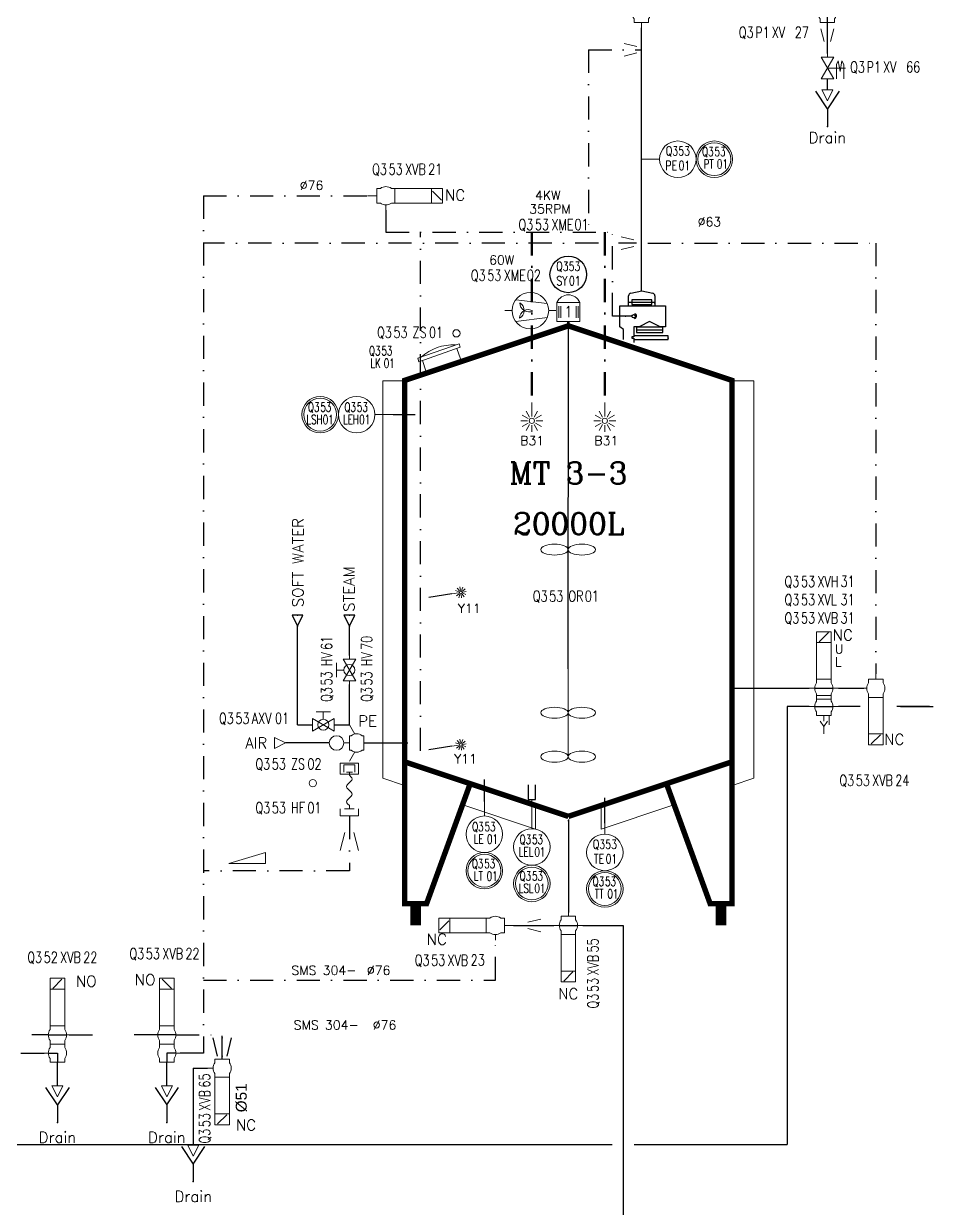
# Model space of a CAD drawing. Header units: inches. Extents: x 14952 to 16573, y 22099 to 23546.
# Drawn here: x 15573.9 to 15823.1, y 23032.4 to 23357.1 of the extents above; entities that cross this region are included whole.
import ezdxf
from ezdxf.enums import TextEntityAlignment as Align

# ---------------------------------------------------------------- set-up
doc = ezdxf.new("R2010")
doc.units = ezdxf.units.IN
doc.header["$MEASUREMENT"] = 0
doc.linetypes.add('ACAD_ISO02W100', pattern=[15, 12, -3])
doc.linetypes.add('DASHDOT2', pattern=[12.7, 6.35, -3.175, 0, -3.175])
for name, color, linetype, lineweight in [('15 Pipe Drain', 32, 'Continuous', 30), ('17 Pipe CIP', 4, 'DASHDOT2', 50), ('19 Pipe Process', 30, 'Continuous', 30), ('31 Equipment', 7, 'Continuous', 9), ('33 Instruments Labels', 7, 'Continuous', 9)]:
    doc.layers.add(name, color=color, linetype=linetype, lineweight=lineweight)
for name, color, linetype in [('CUVERIE', 7, 'Continuous'), ('DIAMETRE', 7, 'Continuous'), ('MATERIEL-DIVERS', 7, 'Continuous'), ('POMPES-PROCESS', 7, 'Continuous'), ('REPERES', 7, 'Continuous'), ('techn-data', 7, 'Continuous'), ('TEXTE', 7, 'Continuous'), ('TEXTES', 7, 'Continuous'), ('TUYAUTERIE-AIR INSTRUMENT', 3, 'Continuous'), ('TUYAUTERIE-EAU', 5, 'Continuous'), ('TUYAUTERIE-EGOUT', 32, 'Continuous'), ('TUYAUTERIE-GAZ', 3, 'Continuous'), ('TUYAUTERIE-NEP', 4, 'DASHDOT2'), ('TUYAUTERIE-VAPEUR', 6, 'Continuous'), ('TXT_FR', 7, 'Continuous'), ('VANNES', 7, 'Continuous')]:
    doc.layers.add(name, color=color, linetype=linetype)
doc.layers.get('REPERES').off()
doc.styles.add('ROMANC', font='romanc')
doc.styles.add('ROMANS', font='ROMANS.SHX')
doc.styles.add('ROMANT', font='romant')
doc.styles.get("Standard").update_dxf_attribs({"font": 'arial.ttf'})

# ---------------------------------------------------------------- blocks, each defined once
blk = doc.blocks.new('EGOUT')
at = {"color": 7}
for p, q in [((-3.2, 9.61), (0, 4.81)), ((0, 4.81), (3.2, 9.61)), ((0, 4.81), (0, 0))]:
    blk.add_line(p, q, dxfattribs=at)
at = {"color": 7, "extrusion": (0, -1, 0)}
blk.add_point((0, 0), dxfattribs=at)
at = {"layer": 'POMPES-PROCESS', "style": 'ROMANS'}
blk.add_attdef('EGOUT', text='', height=3, dxfattribs=at).set_placement((0, -4), align=Align.MIDDLE)
blk = doc.blocks.new('APV-VLV-SSEAT-SW44-4')
at = {"layer": '31 Equipment', "ltscale": 38}
for p, q in [((1.25, 20.25), (-1.25, 17.75)), ((-2, 7.5), (-2, 6.5)), ((2, 7.5), (2, 6.5)), ((-4, 5), (-2.5, 5)), ((-2, 2.5), (-2, 3.5)), ((2, 2.5), (2, 3.5)), ((-2.5, 0), (-4, 0)), ((-2, 2.5), (2, 2.5)), ((-2, 2.5), (-2, 1.5)), ((2, 2.5), (2, 1.5)), ((-2, -1.5), (-2, -2.5)), ((-2, -2.5), (2, -2.5)), ((0, -2.5), (0, -5)), ((2, -1.5), (2, -2.5))]:
    blk.add_line(p, q, dxfattribs=at)
at = {"layer": '31 Equipment', "lineweight": 30}
for p, q in [((-2.5, 5), (2.5, 5)), ((-2.5, 0), (0, 0)), ((0, 0), (0, -2.5))]:
    blk.add_line(p, q, dxfattribs=at)
at = {"layer": '31 Equipment'}
blk.add_line((2.5, 5), (4, 5), dxfattribs=at)
at = {"layer": '31 Equipment', "ltscale": 38}
for points in [[(-2, 17.5), (2, 17.5), (2, 20.5), (-2, 20.5)], [(-2, 7.5), (2, 7.5), (2, 17.5), (-2, 17.5)]]:
    blk.add_lwpolyline(points, close=True, dxfattribs=at)
for centre, start, end in [((0, 5), 143.1301, 216.8699), ((0, 5), 323.1301, 36.8699), ((0, 0), 143.1301, 216.8699), ((0, 0), 323.1301, 36.8699)]:
    blk.add_arc(centre, 2.5, start, end, dxfattribs=at)
blk = doc.blocks.new('APV-SIGN-ARW-FLOW-1')
at = {"layer": '31 Equipment'}
for p, q in [((-1.5, -1.5), (-1.5, 1.5)), ((-1.5, 1.5), (1.5, 0)), ((1.5, 0), (-1.5, -1.5))]:
    blk.add_line(p, q, dxfattribs=at)
blk = doc.blocks.new('APV-FCE-GEN-REDCON-1')
at = {"layer": '31 Equipment', "color": 7}
for p, q in [((-2.5, 2.5), (2.5, 1.25)), ((2.5, 1.25), (2.5, 1.25)), ((2.5, -1.25), (-2.5, -2.5))]:
    blk.add_line(p, q, dxfattribs=at)
blk = doc.blocks.new('APV-VLV-SSEAT-M+MP42-3')
at = {"layer": '31 Equipment'}
h = blk.add_hatch(dxfattribs=at)
h.set_pattern_fill('ANSI31', color=256, scale=0.01, style=0)
h.set_pattern_definition([(45, (0, 0), (-0.02245064, 0.02245064), [])])
h.paths.add_polyline_path([(2, 2.5), (-2, 2.5), (-2, 1.5), (2, 1.5)])
at = {"layer": '31 Equipment', "ltscale": 38}
for p, q in [((1.25, 15.25), (-1.25, 12.75)), ((-4, 0), (-2.5, 0)), ((-2, 2.5), (-2, 1.5)), ((-2, 1.5), (2, 1.5)), ((2, 2.5), (2, 1.5)), ((-2, -2.5), (-2, -1.5)), ((2, -2.5), (-2, -2.5)), ((-2, -2.5), (2, -2.5)), ((0, -2.5), (0, -5)), ((2, -2.5), (2, -1.5))]:
    blk.add_line(p, q, dxfattribs=at)
at = {"layer": '31 Equipment', "lineweight": 30}
blk.add_line((-2.5, 0), (2.5, 0), dxfattribs=at)
at = {"layer": '31 Equipment'}
blk.add_line((2.5, 0), (4, 0), dxfattribs=at)
at = {"layer": '31 Equipment', "ltscale": 38}
for points in [[(-2, 12.5), (2, 12.5), (2, 15.5), (-2, 15.5)], [(-2, 2.5), (2, 2.5), (2, 12.5), (-2, 12.5)]]:
    blk.add_lwpolyline(points, close=True, dxfattribs=at)
for start, end in [(143.1301, 216.8699), (323.1301, 36.8699)]:
    blk.add_arc((0, 0), 2.5, start, end, dxfattribs=at)
blk = doc.blocks.new('APV-TNK-GEN-11')
at = {"layer": '31 Equipment', "color": 7}
for points, const_width in [([(-14.94, 21.58), (-21.58, 3.32), (-24.9, 3.32), (-24.9, 83), (0, 91.3), (24.9, 83), (24.9, 3.32), (21.58, 3.32), (14.94, 21.58)], 0.83), ([(-24.9, 24.9), (0, 16.6)], 0.83), ([(24.9, 24.9), (0, 16.6)], 0.83), ([(-23.24, 3.32), (-23.24, 0)], 1.66), ([(23.24, 3.32), (23.24, 0)], 1.66)]:
    blk.add_lwpolyline(points, dxfattribs=dict(at, const_width=const_width))
at = {"layer": '31 Equipment', "ltscale": 38}
blk.add_point((0, 16), dxfattribs=at)
blk = doc.blocks.new('APV-TNK-INSULAT-12')
at = {"layer": '31 Equipment', "color": 7}
for p, q in [((-24.95, 67), (-28.22, 67)), ((-28.22, 67), (-28.22, 6.51)), ((24.95, 67), (28.22, 67)), ((28.22, 67), (28.22, 6.51)), ((-28.22, 6.51), (-24.95, 5.42)), ((28.22, 6.51), (24.95, 5.42)), ((-15.74, 2.35), (-4.98, -1.24)), ((-4.98, -1.24), (-4.98, 2.26)), ((15.74, 2.35), (4.98, -1.24)), ((4.98, -1.24), (4.98, 2.26))]:
    blk.add_line(p, q, dxfattribs=at)
at = {"layer": '31 Equipment'}
for p, q in [((-24.95, 5.42), (-24.95, 67)), ((24.95, 5.42), (24.95, 67)), ((-15.74, 2.35), (-14.94, 5.58)), ((-14.94, 5.58), (-4.98, 2.26)), ((14.94, 5.58), (4.98, 2.26)), ((15.74, 2.35), (14.94, 5.58))]:
    blk.add_line(p, q, dxfattribs=at)
at = {"layer": '31 Equipment', "ltscale": 38}
blk.add_point((0, 0), dxfattribs=at)
blk = doc.blocks.new('APV-INS-M-L-LE2')
at = {"layer": '31 Equipment', "color": 7}
blk.add_line((5, 0), (13, 0), dxfattribs=at)
at = {"layer": '31 Equipment', "lineweight": 25}
blk.add_lwpolyline([(17, 1), (13, 1), (13, 0), (13, -1), (17, -1)], dxfattribs=at)
at = {"layer": '31 Equipment', "color": 7}
blk.add_circle((0, 0), 5, dxfattribs=at)
at = {"layer": '33 Instruments Labels', "style": 'ROMANS', "width": 0.8}
blk.add_attdef('LE?', text='', height=3, dxfattribs=at).set_placement((0, 0), align=Align.MIDDLE)
blk = doc.blocks.new('APV-INS-F-L-LS')
at = {"layer": '31 Equipment'}
for radius in [5, 4.5]:
    blk.add_circle((0, 0), radius, dxfattribs=at)
at = {"layer": '33 Instruments Labels', "style": 'ROMANS', "width": 0.8}
blk.add_attdef('LS?', text='', height=3, dxfattribs=at).set_placement((0, 0), align=Align.MIDDLE)
blk = doc.blocks.new('APV-INS-M-L-TE')
at = {"layer": '31 Equipment', "color": 7}
blk.add_line((0, -5), (0, -10), dxfattribs=at)
blk.add_circle((0, 0), 5, dxfattribs=at)
at = {"layer": '33 Instruments Labels', "style": 'ROMANS', "width": 0.8, "flags": 8}
blk.add_attdef('TE', text='', height=3, dxfattribs=at).set_placement((0, 0), align=Align.MIDDLE)
blk = doc.blocks.new('APV-INS-F-L-TT')
at = {"layer": '31 Equipment'}
for radius in [5, 4.5]:
    blk.add_circle((0, 0), radius, dxfattribs=at)
blk = doc.blocks.new('APV-TNK-ACC-MOT-1')
at = {"layer": '31 Equipment', "color": 7}
for p, q in [((3.15, 6.4), (-3.15, 6.4)), ((-3.15, 6.4), (-3.15, 1.15)), ((-2.64, 5.35), (-2.64, 2.2)), ((-2.1, 5.35), (-2.1, 2.2)), ((2.1, 5.35), (2.1, 2.2)), ((2.66, 5.35), (2.66, 2.2)), ((3.15, 1.15), (3.15, 6.4)), ((-3.15, 1.15), (3.15, 1.15))]:
    blk.add_line(p, q, dxfattribs=at)
blk.add_arc((0, 5.09), 3.41, 22.6199, 157.3801, dxfattribs=at)
at = {"layer": '31 Equipment', "ltscale": 38}
blk.add_point((0, 0), dxfattribs=at)
at = {"layer": '31 Equipment', "color": 7}
blk.add_trace([(-0.39, 0), (0.39, 0), (-0.39, 1.15), (0.39, 1.15)], dxfattribs=at)
at = {"layer": '31 Equipment', "style": 'ROMANT', "width": 0.8}
blk.add_text('1', height=3, dxfattribs=at).set_placement((0, 3.89), align=Align.MIDDLE)
blk = doc.blocks.new('APV-INS-M-L-LE1')
at = {"layer": '31 Equipment', "color": 7}
blk.add_line((0, -5), (0, -10), dxfattribs=at)
blk.add_circle((0, 0), 5, dxfattribs=at)
blk = doc.blocks.new('APV-TNK-ACC-MANHOLE-1')
at = {"layer": '31 Equipment'}
for p, q in [((-6, 3), (-6, 4)), ((-6, 4), (6, 4)), ((6, 3), (6, 4)), ((-6, 3), (6, 3)), ((-5, 0), (-5, 3)), ((5, 3), (5, 0))]:
    blk.add_line(p, q, dxfattribs=at)
blk.add_arc((0, -8), 13, 67.3801, 112.6199, dxfattribs=at)
blk = doc.blocks.new('APV-INS-POS-GEN-1')
at = {"layer": '31 Equipment', "color": 5}
blk.add_circle((0, 0), 1, dxfattribs=at)
blk = doc.blocks.new('APV-TNK-ACC-AGIT-1')
at = {"layer": '31 Equipment'}
blk.add_line((0, 0), (0, -8), dxfattribs=at)
for centre in [(-2.5, -8), (2.5, -8)]:
    blk.add_ellipse(centre, major_axis=(-2.5, 0), ratio=0.4, dxfattribs=at)
blk = doc.blocks.new('APV-FTG-CONX-QUICK-1')
at = {"layer": '31 Equipment'}
for p, q in [((-0.5, 2.5), (2.5, 2.5)), ((-0.5, -2.5), (-0.5, 2.5)), ((0, 1.5), (2, 1.5)), ((0, 0.83), (0, -0.83)), ((2, 1.5), (2, -1.5)), ((2.5, 2.5), (2.5, -2.5)), ((2.5, -2.5), (-0.5, -2.5)), ((0, -0.83), (0, -0.83)), ((2, -1.5), (0, -1.5))]:
    blk.add_line(p, q, dxfattribs=at)
blk = doc.blocks.new('APV-FTG-CONX-HOSE-1')
at = {"layer": '31 Equipment'}
for p, q in [((-4.17, 0), (-5, 0)), ((4.17, 0), (5, 0))]:
    blk.add_line(p, q, dxfattribs=at)
for points in [[(-4.17, 0), (-3.63, 0.5), (-3.42, 0.71), (-3.13, 0.79), (-2.83, 0.71), (-2.58, 0.5), (-1.54, -0.5), (-1.33, -0.71), (-1.04, -0.79), (-0.75, -0.71), (-0.5, -0.5), (0, 0)], [(0, 0), (0.54, 0.5), (0.75, 0.71), (1.04, 0.79), (1.33, 0.71), (1.58, 0.5), (2.62, -0.5), (2.83, -0.71), (3.12, -0.79), (3.42, -0.71), (3.67, -0.5), (4.17, 0)]]:
    blk.add_lwpolyline(points, dxfattribs=at)
blk = doc.blocks.new('APV-FTG-CONX-SCREWED-1')
at = {"layer": '31 Equipment'}
for p, q in [((0, 2.5), (2, 2.5)), ((0, 1.33), (0, -1.33)), ((2, 2.5), (2, -2.5)), ((0, -1.33), (0, -1.33)), ((2, -2.5), (0, -2.5))]:
    blk.add_line(p, q, dxfattribs=at)
blk = doc.blocks.new('APV-SIGN-FLOW-SLOPE-1')
at = {"layer": '31 Equipment'}
blk.add_lwpolyline([(-5, 2), (5, 2), (5, 5), (-5, 2)], dxfattribs=at)
at = {"layer": '31 Equipment', "style": 'ROMANS'}
blk.add_attdef('%', text='', height=2, rotation=16.6992, dxfattribs=at).set_placement((-0.64, 4.87), align=Align.MIDDLE)
blk = doc.blocks.new('APV-INS-F-L-LT')
at = {"layer": '31 Equipment'}
for radius in [5, 4.5]:
    blk.add_circle((0, 0), radius, dxfattribs=at)
blk = doc.blocks.new('SPB')
at = {"color": 7}
for p, q in [((0, -6), (0, 0)), ((-2.598, -9), (-1.302, -8.25)), ((-2.124, -9.624), (-1.062, -8.562)), ((-1.5, -10.098), (-0.75, -8.802)), ((-0.774, -10.398), (-0.39, -8.952)), ((0, -10.5), (0, -9)), ((0.774, -10.398), (0.39, -8.952)), ((1.5, -10.098), (0.75, -8.802)), ((2.124, -9.624), (1.062, -8.562)), ((2.598, -9), (1.302, -8.25))]:
    blk.add_line(p, q, dxfattribs=at)
blk.add_circle((0, -7.5), 1.5, dxfattribs=at)
at = {"color": 7, "extrusion": (0, 1, 0)}
blk.add_point((0, 0), dxfattribs=at)
blk = doc.blocks.new('GOAVEC')
at = {"layer": 'MATERIEL-DIVERS'}
for p, q in [((0.48, 11.27), (3, 11.77)), ((3, 11.77), (5.52, 11.27)), ((-2, 8.4), (8.4, 8.4)), ((-2, 3.6), (-2, 8.4)), ((0, 8.4), (0, 10.68)), ((0, 9.21), (6, 9.21)), ((5.28, 9.71), (0.72, 9.71)), ((0.72, 9.71), (0.72, 8.7)), ((0.72, 8.7), (5.28, 8.7)), ((5.28, 8.7), (5.28, 9.71)), ((6, 10.68), (6, 8.4)), ((8.4, 8.4), (8.4, 3.6)), ((-0.74, 6), (-2.03, 6)), ((-1.2, 3), (-2, 3.6)), ((-1.2, 0.7), (-1.2, 3)), ((2.26, 3.6), (1.2, 3.6)), ((1.2, 3.6), (1.2, 1.27)), ((1.8, 3.49), (1.8, 2.29)), ((7.8, 3.49), (1.8, 3.49)), ((1.8, 2.89), (7.8, 2.89)), ((4.8, 4.8), (2.53, 3.66)), ((7.07, 3.66), (4.8, 4.8)), ((8.4, 3.6), (7.34, 3.6)), ((7.8, 2.29), (7.8, 3.49)), ((0.76, 1.27), (0.76, 1.01)), ((1.2, 1.27), (0.76, 1.27)), ((0.76, 1.01), (1.2, 1.01)), ((9, 1.52), (1.19, 1.52)), ((1.19, 1.01), (1.19, 0.72)), ((1.19, 0.72), (9, 0.72)), ((1.2, 1.01), (1.2, 0)), ((1.8, 2.29), (7.8, 2.29)), ((9, 0.72), (9, 1.52))]:
    blk.add_line(p, q, dxfattribs=at)
for centre, start, end in [((0.6, 10.68), 101.3099, 180), ((5.4, 10.68), 0, 78.6901), ((2.26, 4.2), 270, 296.5651), ((7.34, 4.2), 243.4349, 270)]:
    blk.add_arc(centre, 0.6, start, end, dxfattribs=at)
at = {"layer": 'MATERIEL-DIVERS', "color": 7, "extrusion": (1, 0, 0)}
for p in [(6, 9), (9, 1)]:
    blk.add_point(p, dxfattribs=at)
at = {"layer": 'MATERIEL-DIVERS', "color": 2}
for p in [(6, 9), (-2, 6), (9, 1)]:
    blk.add_point(p, dxfattribs=at)
at = {"layer": 'MATERIEL-DIVERS', "color": 7, "extrusion": (-1, 0, 0)}
blk.add_point((-2, 6), dxfattribs=at)
at = {"layer": 'MATERIEL-DIVERS', "xscale": 0.2499010929244832, "yscale": 0.2499010929244832, "zscale": 0.2499010929244832, "rotation": 90}
blk.add_blockref('SPB', (-0.74, 6), dxfattribs=at)
blk = doc.blocks.new('INSTR-M-L-SY')
at = {"layer": 'MATERIEL-DIVERS', "color": 7}
blk.add_circle((0, 0), 5, dxfattribs=at)
blk = doc.blocks.new('APV-VLV-SSEAT-SW42-3')
at = {"layer": '31 Equipment', "ltscale": 38}
for p, q in [((1.25, 15.25), (-1.25, 12.75)), ((-2, 2.5), (-2, 1.5)), ((2, 2.5), (2, 1.5)), ((-2, -2.5), (-2, -1.5)), ((2, -2.5), (-2, -2.5)), ((-2, -2.5), (2, -2.5)), ((0, -2.5), (0, -5)), ((2, -2.5), (2, -1.5))]:
    blk.add_line(p, q, dxfattribs=at)
at = {"layer": '31 Equipment'}
for p, q in [((-4, 0), (-2.5, 0)), ((2.5, 0), (4, 0))]:
    blk.add_line(p, q, dxfattribs=at)
at = {"layer": '31 Equipment', "lineweight": 30}
blk.add_line((2.5, 0), (-2.5, 0), dxfattribs=at)
at = {"layer": '31 Equipment', "ltscale": 38}
for points in [[(-2, 12.5), (2, 12.5), (2, 15.5), (-2, 15.5)], [(-2, 2.5), (2, 2.5), (2, 12.5), (-2, 12.5)]]:
    blk.add_lwpolyline(points, close=True, dxfattribs=at)
for start, end in [(143.1301, 216.8699), (323.1301, 36.8699)]:
    blk.add_arc((0, 0), 2.5, start, end, dxfattribs=at)
blk = doc.blocks.new('APV-VLV-SSEAT-SW41-3')
at = {"layer": '31 Equipment', "ltscale": 38}
for p, q in [((1.25, 15.25), (-1.25, 12.75)), ((-2, 2.5), (-2, 1.5)), ((2, 2.5), (2, 1.5)), ((2.5, 0), (4, 0)), ((-2, -2.5), (-2, -1.5)), ((2, -2.5), (-2, -2.5)), ((-2, -2.5), (2, -2.5)), ((0, -2.5), (0, -5)), ((2, -2.5), (2, -1.5))]:
    blk.add_line(p, q, dxfattribs=at)
for points in [[(-2, 12.5), (2, 12.5), (2, 15.5), (-2, 15.5)], [(-2, 2.5), (2, 2.5), (2, 12.5), (-2, 12.5)]]:
    blk.add_lwpolyline(points, close=True, dxfattribs=at)
for start, end in [(143.1301, 216.8699), (323.1301, 36.8699)]:
    blk.add_arc((0, 0), 2.5, start, end, dxfattribs=at)
blk = doc.blocks.new('APV-VLV-SAMPL-PRD20-2')
at = {"layer": '31 Equipment', "ltscale": 38}
for p, q in [((-2.54, 2.44), (-4, 5)), ((-4, 0), (-5.5, 0)), ((-4, 2), (-3.5, 2)), ((-4, 2), (-4, -2)), ((0, 2), (-0.5, 2)), ((0, 2), (0, -2)), ((0, -2), (0, 2)), ((-4, -2), (-3.5, -2)), ((-2.54, -2.44), (-4, -5)), ((0, -2), (-0.5, -2))]:
    blk.add_line(p, q, dxfattribs=at)
at = {"layer": '31 Equipment'}
blk.add_circle((-7.5, 0), 2, dxfattribs=at)
at = {"layer": '31 Equipment', "ltscale": 38}
for start, end in [(53.1301, 126.8699), (233.1301, 306.8699)]:
    blk.add_arc((-2, 0), 2.5, start, end, dxfattribs=at)
blk = doc.blocks.new('APV-VLV-DSEAT-DA34-3')
at = {"layer": '31 Equipment', "ltscale": 38}
for p, q in [((1.25, 20.25), (-1.25, 17.75)), ((-2, 7.5), (-2, 6.5)), ((2, 7.5), (2, 6.5)), ((-4, 5), (-2.5, 5)), ((-2, 3), (-2, 3.5)), ((2, 3), (2, 3.5)), ((4, 5), (2.5, 5)), ((-2, 2), (-2, 1.5)), ((2, 2), (2, 1.5)), ((-4, 0), (-2.5, 0)), ((-2, -2.5), (-2, -1.5)), ((-2, -2.5), (2, -2.5)), ((0, -2.5), (0, -4)), ((1.5, -2.5), (1.5, -5)), ((2, -2.5), (2, -1.5)), ((2.5, 0), (4, 0)), ((0, -5.5), (-1, -4)), ((1, -4), (0, -5.5)), ((0, -5.5), (0, -7.5))]:
    blk.add_line(p, q, dxfattribs=at)
at = {"layer": '31 Equipment', "lineweight": 30}
for p, q in [((-2.5, 5), (2.5, 5)), ((-2.5, 0), (2.5, 0))]:
    blk.add_line(p, q, dxfattribs=at)
at = {"layer": '31 Equipment', "ltscale": 38}
for points in [[(-2, 17.5), (2, 17.5), (2, 20.5), (-2, 20.5)], [(-2, 7.5), (2, 7.5), (2, 17.5), (-2, 17.5)], [(-2, 3), (2, 3), (2, 2), (-2, 2)]]:
    blk.add_lwpolyline(points, close=True, dxfattribs=at)
for centre, start, end in [((0, 5), 143.1301, 216.8699), ((0, 5), 323.1301, 36.8699), ((0, 0), 143.1301, 216.8699), ((0, 0), 323.1301, 36.8699)]:
    blk.add_arc(centre, 2.5, start, end, dxfattribs=at)
at = {"layer": '31 Equipment', "style": 'ROMANS', "flags": 8}
for tag, p in [('U', (3, 14.5)), ('L', (3, 11))]:
    blk.add_attdef(tag, p, '', height=2.5, dxfattribs=at)
blk = doc.blocks.new('APV-TNK-ACC-SPRAYBALL-1')
at = {"layer": '31 Equipment'}
for p, q in [((0, -3.81), (0, 0)), ((-0.6, -3.97), (-1.53, -2.35)), ((0.6, -3.97), (1.53, -2.35)), ((-1.19, -5), (-3.05, -5)), ((-1.03, -4.4), (-2.65, -3.47)), ((-1.03, -5.6), (-2.65, -6.53)), ((-0.6, -6.03), (-1.53, -7.65)), ((0, -6.19), (0, -8.05)), ((0.6, -6.03), (1.53, -7.65)), ((1.03, -4.4), (2.65, -3.47)), ((1.03, -5.6), (2.65, -6.53)), ((1.19, -5), (3.05, -5))]:
    blk.add_line(p, q, dxfattribs=at)
blk.add_circle((0, -5), 0.738, dxfattribs=at)
blk = doc.blocks.new('APV-INS-M-L-PE')
at = {"layer": '31 Equipment', "color": 7}
blk.add_line((0, -5), (0, -10), dxfattribs=at)
blk.add_circle((0, 0), 5, dxfattribs=at)
at = {"layer": '33 Instruments Labels', "style": 'ROMANS', "width": 0.8, "flags": 8}
blk.add_attdef('PE', text='', height=3, dxfattribs=at).set_placement((0, 0), align=Align.MIDDLE)
blk = doc.blocks.new('APV-INS-F-L-PT')
at = {"layer": '31 Equipment'}
for radius in [5, 4.5]:
    blk.add_circle((0, 0), radius, dxfattribs=at)
blk = doc.blocks.new('APV-VLV-SOLV-22-1')
at = {"layer": '31 Equipment', "linetype": 'ACAD_ISO02W100', "ltscale": 38}
for p, q in [((-1, 4.5), (-2, 4)), ((-2, 4), (1, 3.5)), ((-2, 3), (1, 3.5)), ((3, 4.5), (-1, 4.5)), ((0, 0), (0, 5)), ((-1, 2.5), (-2, 3)), ((3, 2.5), (-1, 2.5))]:
    blk.add_line(p, q, dxfattribs=at)
at = {"layer": '31 Equipment', "ltscale": 38}
for p, q in [((-3, 0), (-4, 0)), ((3, 0), (4, 0))]:
    blk.add_line(p, q, dxfattribs=at)
at = {"layer": '31 Equipment'}
for p, q in [((-3, 1.734), (-3, -1.734)), ((-3, -1.734), (3, 1.734)), ((3, -1.734), (-3, 1.734)), ((3, 1.734), (3, -1.734))]:
    blk.add_line(p, q, dxfattribs=at)
blk = doc.blocks.new('APV-VLV-SSEAT-SW43-41')
at = {"layer": '31 Equipment', "ltscale": 38}
for p, q in [((1.25, 20.25), (-1.25, 17.75)), ((-2, 7.5), (-2, 6.5)), ((2, 7.5), (2, 6.5)), ((-2, 2.5), (-2, 3.5)), ((2, 2.5), (2, 3.5)), ((2.5, 5), (4, 5)), ((-2.5, 0), (-4, 0)), ((-2, 2.5), (2, 2.5)), ((-2, 2.5), (-2, 1.5)), ((2, 2.5), (2, 1.5)), ((-2, -1.5), (-2, -2.5)), ((-2, -2.5), (2, -2.5)), ((0, -2.5), (0, -5)), ((2, -1.5), (2, -2.5))]:
    blk.add_line(p, q, dxfattribs=at)
at = {"layer": '31 Equipment', "lineweight": 30}
for p, q in [((0, 0), (-2.5, 0)), ((0, -2.5), (0, 0))]:
    blk.add_line(p, q, dxfattribs=at)
at = {"layer": '31 Equipment', "ltscale": 38}
for points in [[(-2, 17.5), (2, 17.5), (2, 20.5), (-2, 20.5)], [(-2, 7.5), (2, 7.5), (2, 17.5), (-2, 17.5)]]:
    blk.add_lwpolyline(points, close=True, dxfattribs=at)
for centre, start, end in [((0, 5), 143.1301, 216.8699), ((0, 5), 323.1301, 36.8699), ((0, 0), 143.1301, 216.8699), ((0, 0), 323.1301, 36.8699)]:
    blk.add_arc(centre, 2.5, start, end, dxfattribs=at)
blk = doc.blocks.new('REPNORM1')
at = {"layer": 'TEXTES', "style": 'ROMANS', "width": 0.75}
for tag, p in [('ZONE', (-9.75, -1.25)), ('SOUSZONE', (-5.25, -1.25)), ('ELEMENT', (-0.75, -1.25)), ('NUM', (5.59, -1.22))]:
    blk.add_attdef(tag, p, '', height=3, dxfattribs=at)
blk = doc.blocks.new('REPINS2')
at = {"layer": 'TEXTES', "style": 'ROMANS', "width": 0.7}
for tag, p in [('ZONE', (-3.35, 0.8)), ('SOUSZONE', (0.05, 0.8)), ('NUM', (0.7, -2.6))]:
    blk.add_attdef(tag, p, '', height=2.5, dxfattribs=at)
blk.add_attdef('ELEMENT', text='', height=2.5, dxfattribs=at).set_placement((-1.56, -2.59), align=Align.CENTER)
blk = doc.blocks.new('REPNORM')
at = {"layer": 'TEXTES', "style": 'ROMANS', "width": 0.75}
for tag, p in [('ZONE', (-9.75, -1.25)), ('SOUSZONE', (-5.25, -1.25)), ('ELEMENT', (0, -1.25)), ('NUM', (4.5, -1.25))]:
    blk.add_attdef(tag, p, '', height=3, dxfattribs=at)
blk = doc.blocks.new('REPINS')
at = {"layer": 'TEXTES', "style": 'ROMANS', "width": 0.75}
for tag, p in [('ZONE', (-3.3, 1)), ('SOUSZONE', (0.1, 1)), ('NUM', (0.2, -3))]:
    blk.add_attdef(tag, p, '', height=2.5, dxfattribs=at)
blk.add_attdef('ELEMENT', text='', height=2.5, dxfattribs=at).set_placement((-0.2, -3), align=Align.RIGHT)
blk = doc.blocks.new('CR')
at = {"color": 7}
for p, q in [((-2.5, 2.5), (2.5, 1.25)), ((2.5, 1.25), (2.5, 1.25)), ((2.5, -1.25), (-2.5, -2.5))]:
    blk.add_line(p, q, dxfattribs=at)
at = {"color": 7, "extrusion": (-1, 0, 0)}
blk.add_point((-2.5, 0), dxfattribs=at)
at = {"color": 7, "extrusion": (1, 0, 0)}
blk.add_point((2.5, 0), dxfattribs=at)
blk = doc.blocks.new('APV-PMP-GEN-FAN-1')
at = {"layer": '31 Equipment', "ltscale": 38}
for p, q in [((-5, 0), (-7, 0)), ((5, 0), (7, 0))]:
    blk.add_line(p, q, dxfattribs=at)
at = {"layer": '31 Equipment', "color": 7}
for p, q in [((4.62, 1.91), (-4.01, 2.99)), ((-3.44, 2.92), (-3.44, 2.92)), ((-4.03, -2.96), (4.65, -1.85))]:
    blk.add_line(p, q, dxfattribs=at)
blk.add_circle((0, 0), 5, dxfattribs=at)
for centre, radius, start, end in [((-4.14, 0.04), 2.42, 297.7105, 59.0333), ((-0.6, -2.14), 2.41, 57.3705, 179.0726), ((-0.42, 2.11), 2.48, 179.801, 296.7761)]:
    blk.add_arc(centre, radius, start, end, dxfattribs=at)
blk = doc.blocks.new('FLE23-A')
at = {"color": 7}
for p, q in [((0, 1.5), (-3, 0)), ((-3, 0), (0, -1.5)), ((0, -1.5), (0, 1.5))]:
    blk.add_line(p, q, dxfattribs=at)
at = {"layer": 'MATERIEL-DIVERS', "color": 7, "extrusion": (-1, 0, 0)}
blk.add_point((-3, 0), dxfattribs=at)
at = {"layer": 'MATERIEL-DIVERS', "color": 2}
for p in [(-3, 0), (0, 0)]:
    blk.add_point(p, dxfattribs=at)
at = {"layer": 'MATERIEL-DIVERS', "color": 7, "extrusion": (1, 0, 0)}
blk.add_point((0, 0), dxfattribs=at)
blk = doc.blocks.new('APV-VLVM-BALL-KHV+MF-1')
at = {"layer": '31 Equipment'}
for p, q in [((-2, 3.5), (2, 3.5)), ((0, 1.5), (0, 3.5)), ((-3, 1.734), (-3, -1.734)), ((-3, -1.734), (3, 1.734)), ((3, -1.734), (-3, 1.734)), ((3, 1.734), (3, -1.734))]:
    blk.add_line(p, q, dxfattribs=at)
at = {"layer": '31 Equipment', "ltscale": 38}
for p, q in [((-3, 0), (-4, 0)), ((3, 0), (4, 0))]:
    blk.add_line(p, q, dxfattribs=at)
at = {"layer": '31 Equipment'}
blk.add_circle((0, 0), 1.5, dxfattribs=at)

msp = doc.modelspace()

# ---------------------------------------------------------------- linework, layer by layer
at = {"layer": '15 Pipe Drain'}
for q in [(15620.38, 23049.7), (15624.3, 23070.79)]:
    msp.add_line((15620.38, 23070.79), q, dxfattribs=at)
at = {"layer": '17 Pipe CIP'}
for p, q in [((15713.15, 23299.91), (15713.15, 23253.21)), ((15733.15, 23299.91), (15733.15, 23253.21))]:
    msp.add_line(p, q, dxfattribs=at)
at = {"layer": '19 Pipe Process'}
for p, q in [((15663.15, 23164.91), (15663.15, 23175.91)), ((15768.15, 23174.91), (15789.15, 23174.91)), ((15797.15, 23174.91), (15804.15, 23174.91)), ((15783.15, 23169.91), (15783.15, 23049.91)), ((15789.15, 23169.91), (15783.15, 23169.91)), ((15803.15, 23169.91), (15797.15, 23169.91)), ((15822.15, 23169.91), (15813.15, 23169.91)), ((15814.15, 23169.91), (15823.15, 23169.91)), ((15667.15, 23159.91), (15679.15, 23159.91)), ((15723.15, 23138.91), (15723.15, 23113.41)), ((15708.15, 23109.91), (15719.15, 23109.91)), ((15727.15, 23109.91), (15738.15, 23109.91)), ((15738.15, 23109.91), (15738.15, 22999.91)), ((15451.15, 23049.91), (15735.15, 23049.91)), ((15741.15, 23049.91), (15783.15, 23049.91))]:
    msp.add_line(p, q, dxfattribs=at)
at = {"layer": 'CUVERIE'}
for p, q in [((15675.15, 23249.91), (15681.15, 23249.91)), ((15700.15, 23143.91), (15700.15, 23149.91)), ((15733.15, 23137.91), (15733.15, 23144.91))]:
    msp.add_line(p, q, dxfattribs=at)
at = {"layer": 'MATERIEL-DIVERS'}
msp.add_line((15723.12, 23180.2), (15723.15, 23274.25), dxfattribs=at)
at = {"layer": 'TUYAUTERIE-AIR INSTRUMENT'}
msp.add_line((15657.65, 23159.91), (15645.65, 23159.91), dxfattribs=at)
at = {"layer": 'TUYAUTERIE-EAU'}
for p, q in [((15648.94, 23183.91), (15648.94, 23191.91)), ((15648.94, 23164.91), (15648.94, 23183.91)), ((15648.94, 23164.91), (15653.01, 23164.91)), ((15659.01, 23164.91), (15663.15, 23164.91))]:
    msp.add_line(p, q, dxfattribs=at)
at = {"layer": 'TUYAUTERIE-EGOUT'}
for p, q in [((15794.12, 23338.91), (15794.12, 23341.91)), ((15583.15, 23065.91), (15583.15, 23072.41)), ((15613.15, 23065.91), (15613.15, 23072.41))]:
    msp.add_line(p, q, dxfattribs=at)
at = {"layer": 'TUYAUTERIE-GAZ'}
for p, q in [((15794.12, 23348.91), (15794.12, 23359.91)), ((15743.15, 23283.91), (15743.15, 23355.91)), ((15743.15, 23283.91), (15743.15, 23355.91))]:
    msp.add_line(p, q, dxfattribs=at)
at = {"layer": 'TUYAUTERIE-NEP'}
for p, q in [((15728.69, 23349.91), (15743.15, 23349.91)), ((15728.69, 23349.91), (15728.69, 23299.91)), ((15623.15, 23309.91), (15623.15, 23074.91)), ((15623.15, 23309.91), (15668.15, 23309.91)), ((15673.15, 23305.91), (15673.15, 23299.91)), ((15673.15, 23299.91), (15735.25, 23299.91)), ((15682.63, 23157.72), (15682.63, 23299.91)), ((15735.25, 23276.91), (15735.25, 23299.91)), ((15731.38, 23296.91), (15623.15, 23296.91)), ((15741.81, 23296.91), (15736.85, 23296.91)), ((15744.91, 23296.91), (15807.4, 23296.91)), ((15807.4, 23296.91), (15807.4, 23178.91)), ((15737.15, 23276.91), (15735.25, 23276.91)), ((15691.2, 23200.78), (15682.63, 23199.45)), ((15691.2, 23159.05), (15682.63, 23157.72)), ((15663.15, 23139.91), (15663.15, 23124.91)), ((15663.15, 23124.91), (15623.15, 23124.91)), ((15703.15, 23094.91), (15703.15, 23105.91)), ((15623.15, 23094.91), (15703.15, 23094.91)), ((15580.65, 23079.91), (15576.15, 23079.91)), ((15586.4, 23079.91), (15593.8, 23079.91)), ((15610.5, 23079.91), (15602.67, 23079.91)), ((15615.65, 23079.91), (15628.3, 23079.91)), ((15628.3, 23073.29), (15628.3, 23079.91)), ((15573.15, 23074.91), (15580.15, 23074.91)), ((15623.15, 23074.91), (15616.15, 23074.91))]:
    msp.add_line(p, q, dxfattribs=at)
at = {"layer": 'TUYAUTERIE-VAPEUR'}
msp.add_line((15663.15, 23183.91), (15663.15, 23191.91), dxfattribs=at)

# ---------------------------------------------------------------- block references
at = {"layer": '17 Pipe CIP', "xscale": -0.5, "yscale": 0.5, "rotation": 98.82907370450727}
for p in [(15691.2, 23200.78), (15691.2, 23159.05)]:
    msp.add_blockref('APV-TNK-ACC-SPRAYBALL-1', p, dxfattribs=at)
at = {"layer": '31 Equipment'}
for p in [(15713.15, 23253.21), (15733.15, 23253.21)]:
    msp.add_blockref('APV-TNK-ACC-SPRAYBALL-1', p, dxfattribs=at)
at = {"layer": '33 Instruments Labels', "xscale": -1, "rotation": 270}
msp.add_blockref('APV-INS-M-L-PE', (15753.15, 23319.91), dxfattribs=at)
at = {"layer": '33 Instruments Labels'}
for name, p in [('APV-INS-F-L-PT', (15763.15, 23319.91)), ('INSTR-M-L-SY', (15723.12, 23288.33)), ('APV-INS-POS-GEN-1', (15692.47, 23272.19)), ('APV-INS-F-L-LS', (15655.15, 23249.91)), ('APV-INS-POS-GEN-1', (15653.15, 23148.91)), ('APV-INS-F-L-LT', (15700.15, 23124.91)), ('APV-INS-F-L-TT', (15733.15, 23119.91))]:
    msp.add_blockref(name, p, dxfattribs=at)
for name, p, rotation in [('APV-INS-M-L-LE1', (15665.15, 23249.91), 90), ('APV-INS-M-L-LE2', (15713.15, 23131.41), 90), ('APV-INS-M-L-LE1', (15700.15, 23134.91), 180), ('APV-INS-M-L-TE', (15733.15, 23129.91), 180), ('APV-INS-F-L-LS', (15713.15, 23121.41), 270)]:
    msp.add_blockref(name, p, dxfattribs=dict(at, rotation=rotation))
at = {"layer": '33 Instruments Labels', "xscale": -1.5, "yscale": 1.5, "zscale": 1.5}
for p in [(15723.12, 23224.91), (15723.12, 23180.2), (15723.12, 23168.16)]:
    msp.add_blockref('APV-TNK-ACC-AGIT-1', p, dxfattribs=at)
at = {"layer": 'CUVERIE'}
msp.add_blockref('APV-TNK-ACC-MOT-1', (15723.15, 23274.25), dxfattribs=at)
for name, p, xscale, yscale, zscale in [('GOAVEC', (15739.67, 23269.68), 1.199999999999999, 1.199999999999999, 1.199999999999999), ('APV-TNK-GEN-11', (15723.15, 23109.91), 1.8, 1.8, 1.8), ('APV-TNK-INSULAT-12', (15723.15, 23138.55), 1.8, 1.8, 1.8)]:
    msp.add_blockref(name, p, dxfattribs=dict(at, xscale=xscale, yscale=yscale, zscale=zscale))
at = {"layer": 'CUVERIE', "rotation": 19.38190026969543}
msp.add_blockref('APV-TNK-ACC-MANHOLE-1', (15688.86, 23263.57), dxfattribs=at)
at = {"layer": 'MATERIEL-DIVERS'}
for p, xscale, yscale, zscale, rotation in [((15794.12, 23353.91), 0.7000000000000455, 0.7000000000000455, 0.7000000000000455, 270), ((15740.15, 23349.91), -0.7, 0.7, 0.7, 180), ((15739.37, 23296.91), -0.7, 0.7, 0.7, 180)]:
    msp.add_blockref('APV-FCE-GEN-REDCON-1', p, dxfattribs=dict(at, xscale=xscale, yscale=yscale, zscale=zscale, rotation=rotation))
ref = msp.add_blockref('EGOUT', (15794.12, 23328.91), dxfattribs=dict(at, xscale=-1))
ref.add_attrib('EGOUT', 'Drain', dxfattribs={"layer": 'POMPES-PROCESS', "height": 3, "style": 'ROMANS'}).set_placement((15794.12, 23325.91), align=Align.MIDDLE)
at = {"layer": 'MATERIEL-DIVERS', "xscale": -1, "rotation": 90}
for p in [(15794.12, 23337.41), (15583.15, 23064.41)]:
    msp.add_blockref('APV-SIGN-ARW-FLOW-1', p, dxfattribs=at)
at = {"layer": 'MATERIEL-DIVERS'}
for name, p in [('APV-PMP-GEN-FAN-1', (15712.76, 23278.42)), ('APV-SIGN-FLOW-SLOPE-1', (15635.15, 23124.91))]:
    msp.add_blockref(name, p, dxfattribs=at)
for name, p, rotation in [('FLE23-A', (15648.94, 23194.91), 90), ('FLE23-A', (15663.15, 23194.91), 90), ('APV-FTG-CONX-QUICK-1', (15663.15, 23151.91), 90), ('APV-FTG-CONX-HOSE-1', (15663.15, 23146.91), 90), ('APV-FTG-CONX-SCREWED-1', (15663.15, 23141.91), 270), ('APV-FCE-GEN-REDCON-1', (15663.15, 23132.91), 90), ('CR', (15628.3, 23076.6), 270), ('APV-SIGN-ARW-FLOW-1', (15613.15, 23064.41), 270), ('APV-SIGN-ARW-FLOW-1', (15620.38, 23048.2), 270)]:
    msp.add_blockref(name, p, dxfattribs=dict(at, rotation=rotation))
at = {"layer": 'MATERIEL-DIVERS', "xscale": -0.7, "yscale": 0.7, "zscale": 0.7}
msp.add_blockref('APV-FCE-GEN-REDCON-1', (15713.84, 23109.91), dxfattribs=at)
at = {"layer": 'MATERIEL-DIVERS'}
ref = msp.add_blockref('EGOUT', (15583.15, 23055.91), dxfattribs=dict(at, xscale=-1))
ref.add_attrib('EGOUT', 'Drain', dxfattribs={"layer": 'POMPES-PROCESS', "height": 3, "style": 'ROMANS'}).set_placement((15583.15, 23051.91), align=Align.MIDDLE)
for p in [(15613.15, 23055.91), (15620.38, 23039.7)]:
    msp.add_blockref('EGOUT', p, dxfattribs=at).add_auto_attribs({'EGOUT': 'Drain'})
at = {"layer": 'REPERES'}
for name, p, values in [('REPNORM1', (15779.62, 23354.41), {'ZONE': 'Q3', 'SOUSZONE': 'P1', 'ELEMENT': 'XV', 'NUM': '27'}), ('REPNORM1', (15810.12, 23344.91), {'ZONE': 'Q3', 'SOUSZONE': 'P1', 'ELEMENT': 'XV', 'NUM': '66'}), ('REPINS', (15753.15, 23319.94), {'ZONE': 'Q3', 'SOUSZONE': '53', 'ELEMENT': 'PE', 'NUM': '01'}), ('REPINS2', (15763.15, 23319.94), {'ZONE': 'Q3', 'SOUSZONE': '53', 'NUM': '01', 'ELEMENT': 'PT'}), ('REPNORM1', (15679.15, 23316.91), {'ZONE': 'Q3', 'SOUSZONE': '53', 'ELEMENT': 'XVB', 'NUM': '21'}), ('REPNORM1', (15719.25, 23301.73), {'ZONE': 'Q3', 'SOUSZONE': '53', 'ELEMENT': 'XME', 'NUM': '01'}), ('REPNORM1', (15706.19, 23287.82), {'ZONE': 'Q3', 'SOUSZONE': '53', 'ELEMENT': 'XME', 'NUM': '02'}), ('REPINS', (15723.12, 23288.33), {'ZONE': 'Q3', 'SOUSZONE': '53', 'ELEMENT': 'SY', 'NUM': '01'}), ('REPNORM', (15680.47, 23272.19), {'ZONE': 'Q3', 'SOUSZONE': '53', 'ELEMENT': 'ZS', 'NUM': '01'}), ('REPINS2', (15671.88, 23265.35), {'ZONE': 'Q3', 'SOUSZONE': '53', 'NUM': '01', 'ELEMENT': 'LK'}), ('REPINS2', (15655.15, 23249.91), {'ZONE': 'Q3', 'SOUSZONE': '53', 'NUM': '01', 'ELEMENT': 'LSH'}), ('REPINS2', (15665.15, 23249.91), {'ZONE': 'Q3', 'SOUSZONE': '53', 'NUM': '01', 'ELEMENT': 'LEH'}), ('REPNORM1', (15792.15, 23203.91), {'ZONE': 'Q3', 'SOUSZONE': '53', 'ELEMENT': 'XVH', 'NUM': '31'}), ('REPNORM', (15723.15, 23199.91), {'ZONE': 'Q3', 'SOUSZONE': '53', 'ELEMENT': 'OR', 'NUM': '01'}), ('REPNORM1', (15792.15, 23193.91), {'ZONE': 'Q3', 'SOUSZONE': '53', 'ELEMENT': 'XVB', 'NUM': '31'}), ('REPNORM1', (15637.17, 23166.41), {'ZONE': 'Q3', 'SOUSZONE': '53', 'ELEMENT': 'AXV', 'NUM': '01'}), ('REPNORM', (15647.15, 23153.91), {'ZONE': 'Q3', 'SOUSZONE': '53', 'ELEMENT': 'ZS', 'NUM': '02'}), ('REPNORM1', (15807.15, 23149.41), {'ZONE': 'Q3', 'SOUSZONE': '53', 'ELEMENT': 'XVB', 'NUM': '24'}), ('REPNORM', (15647.15, 23141.91), {'ZONE': 'Q3', 'SOUSZONE': '53', 'ELEMENT': 'HF', 'NUM': '01'}), ('REPINS2', (15700.15, 23134.91), {'ZONE': 'Q3', 'SOUSZONE': '53', 'NUM': '01', 'ELEMENT': 'LE'}), ('REPINS2', (15713.15, 23131.41), {'ZONE': 'Q3', 'SOUSZONE': '53', 'NUM': '01', 'ELEMENT': 'LEL'}), ('REPINS', (15733.15, 23129.91), {'ZONE': 'Q3', 'SOUSZONE': '53', 'ELEMENT': 'TE', 'NUM': '01'}), ('REPINS2', (15700.06, 23124.77), {'ZONE': 'Q3', 'SOUSZONE': '53', 'NUM': '01', 'ELEMENT': 'LT'}), ('REPINS2', (15713.15, 23121.41), {'ZONE': 'Q3', 'SOUSZONE': '53', 'NUM': '01', 'ELEMENT': 'LSL'}), ('REPINS2', (15733.15, 23119.91), {'ZONE': 'Q3', 'SOUSZONE': '53', 'NUM': '01', 'ELEMENT': 'TT'}), ('REPNORM1', (15584.65, 23100.91), {'ZONE': 'Q3', 'SOUSZONE': '52', 'ELEMENT': 'XVB', 'NUM': '22'}), ('REPNORM1', (15612.65, 23101.91), {'ZONE': 'Q3', 'SOUSZONE': '53', 'ELEMENT': 'XVB', 'NUM': '22'}), ('REPNORM1', (15690.8, 23100.12), {'ZONE': 'Q3', 'SOUSZONE': '53', 'ELEMENT': 'XVB', 'NUM': '23'})]:
    msp.add_blockref(name, p, dxfattribs=at).add_auto_attribs(values)
for name, p, rotation, values in [('REPNORM1', (15792.15, 23198.91), 7.601981207739284e-05, {'ZONE': 'Q3', 'SOUSZONE': '53', 'ELEMENT': 'XVL', 'NUM': '31'}), ('REPNORM', (15668.15, 23180.91), 90, {'ZONE': 'Q3', 'SOUSZONE': '53', 'ELEMENT': 'HV', 'NUM': '70'}), ('REPNORM', (15657.15, 23180.91), 90, {'ZONE': 'Q3', 'SOUSZONE': '53', 'ELEMENT': 'HV', 'NUM': '61'}), ('REPNORM1', (15730.15, 23096.91), 90, {'ZONE': 'Q3', 'SOUSZONE': '53', 'ELEMENT': 'XVB', 'NUM': '55'}), ('REPNORM1', (15623.75, 23059.86), 90, {'ZONE': 'Q3', 'SOUSZONE': '53', 'ELEMENT': 'XVB', 'NUM': '65'})]:
    msp.add_blockref(name, p, dxfattribs=dict(at, rotation=rotation)).add_auto_attribs(values)
at = {"layer": 'TUYAUTERIE-NEP', "xscale": -1}
msp.add_blockref('APV-VLV-SSEAT-M+MP42-3', (15743.15, 23359.91), dxfattribs=at)
at = {"layer": 'VANNES'}
for name, p in [('APV-VLV-SSEAT-SW43-41', (15794.12, 23359.91)), ('APV-VLV-SAMPL-PRD20-2', (15667.15, 23159.91)), ('APV-VLV-SSEAT-SW44-4', (15583.15, 23074.91))]:
    msp.add_blockref(name, p, dxfattribs=at)
for name, p, rotation in [('APV-VLV-SOLV-22-1', (15794.12, 23344.91), 270), ('APV-VLV-SSEAT-SW41-3', (15673.15, 23309.91), 270), ('APV-VLVM-BALL-KHV+MF-1', (15663.15, 23179.91), 90), ('APV-VLV-SSEAT-SW41-3', (15807.4, 23174.91), 180), ('APV-VLV-SSEAT-SW42-3', (15723.15, 23109.91), 180), ('APV-VLV-SSEAT-SW41-3', (15628.3, 23070.79), 180)]:
    msp.add_blockref(name, p, dxfattribs=dict(at, rotation=rotation))
msp.add_blockref('APV-VLV-DSEAT-DA34-3', (15793.15, 23169.91), dxfattribs=at).add_auto_attribs({'U': 'U', 'L': 'L'})
at = {"layer": 'VANNES', "xscale": -1}
for name, p in [('APV-VLVM-BALL-KHV+MF-1', (15656.01, 23164.91)), ('APV-VLV-SSEAT-SW44-4', (15613.15, 23074.91))]:
    msp.add_blockref(name, p, dxfattribs=at)
for name, p, rotation in [('APV-SIGN-ARW-FLOW-1', (15644.15, 23159.91), 180), ('APV-VLV-SSEAT-SW41-3', (15703.15, 23109.91), 90)]:
    msp.add_blockref(name, p, dxfattribs=dict(at, rotation=rotation))

# ---------------------------------------------------------------- texts
at = {"layer": 'DIAMETRE'}
msp.add_text('%%C51', height=3, rotation=90, dxfattribs=at).set_placement((15635.02, 23058.7))
at = {"layer": 'techn-data', "style": 'ROMANS'}
for s, p in [('%%C76', (15652.79, 23312.76)), ('4KW', (15717.52, 23310.02)), ('35RPM', (15718.12, 23306.27)), ('%%C63', (15761.79, 23302.76)), ('60W', (15704.89, 23292.27)), ('B31', (15713.23, 23242.78)), ('B31', (15733.54, 23242.78)), ('Y11', (15695.99, 23196.83)), ('Y11', (15695, 23155.57)), ('SMS 304-', (15656.17, 23097.62)), ('%%C76', (15671.17, 23097.62)), ('SMS 304-', (15656.79, 23082.62)), ('%%C76', (15672.79, 23082.62))]:
    msp.add_text(s, height=2.5, dxfattribs=at).set_placement(p, align=Align.MIDDLE_CENTER)
at = {"layer": 'TEXTE', "style": 'ROMANS'}
for s, p in [('SOFT WATER', (15649.06, 23209.34)), ('STEAM', (15663.05, 23202.12))]:
    msp.add_text(s, height=3, rotation=90, dxfattribs=at).set_placement(p, align=Align.MIDDLE)
msp.add_text('AIR', height=3, dxfattribs=at).set_placement((15637.65, 23159.91), align=Align.MIDDLE)
at = {"layer": 'TEXTES', "style": 'ROMANS'}
for s, p in [('NC', (15689.35, 23308.58)), ('NC', (15795.58, 23188.01)), ('NC', (15809.69, 23159.41)), ('NC', (15684.35, 23104.63)), ('NO', (15588.23, 23093.12)), ('NO', (15604.35, 23093.53)), ('NC', (15720.37, 23089.67)), ('NC', (15632.06, 23053.72))]:
    msp.add_text(s, height=3, dxfattribs=at).set_placement(p)
at = {"layer": 'TXT_FR', "style": 'ROMANS'}
msp.add_text('PE', height=3, dxfattribs=at).set_placement((15668.15, 23165.91), align=Align.MIDDLE)
at = {"layer": 'TXT_FR', "char_height": 6, "width": 112.5, "attachment_point": 5, "style": 'ROMANC'}
for s, insert in [('MT 3-3', (15723.15, 23233.91)), ('20000L', (15723.15, 23220.03))]:
    msp.add_mtext(s, dxfattribs=dict(at, insert=insert))

doc.saveas('drawing.dxf')
